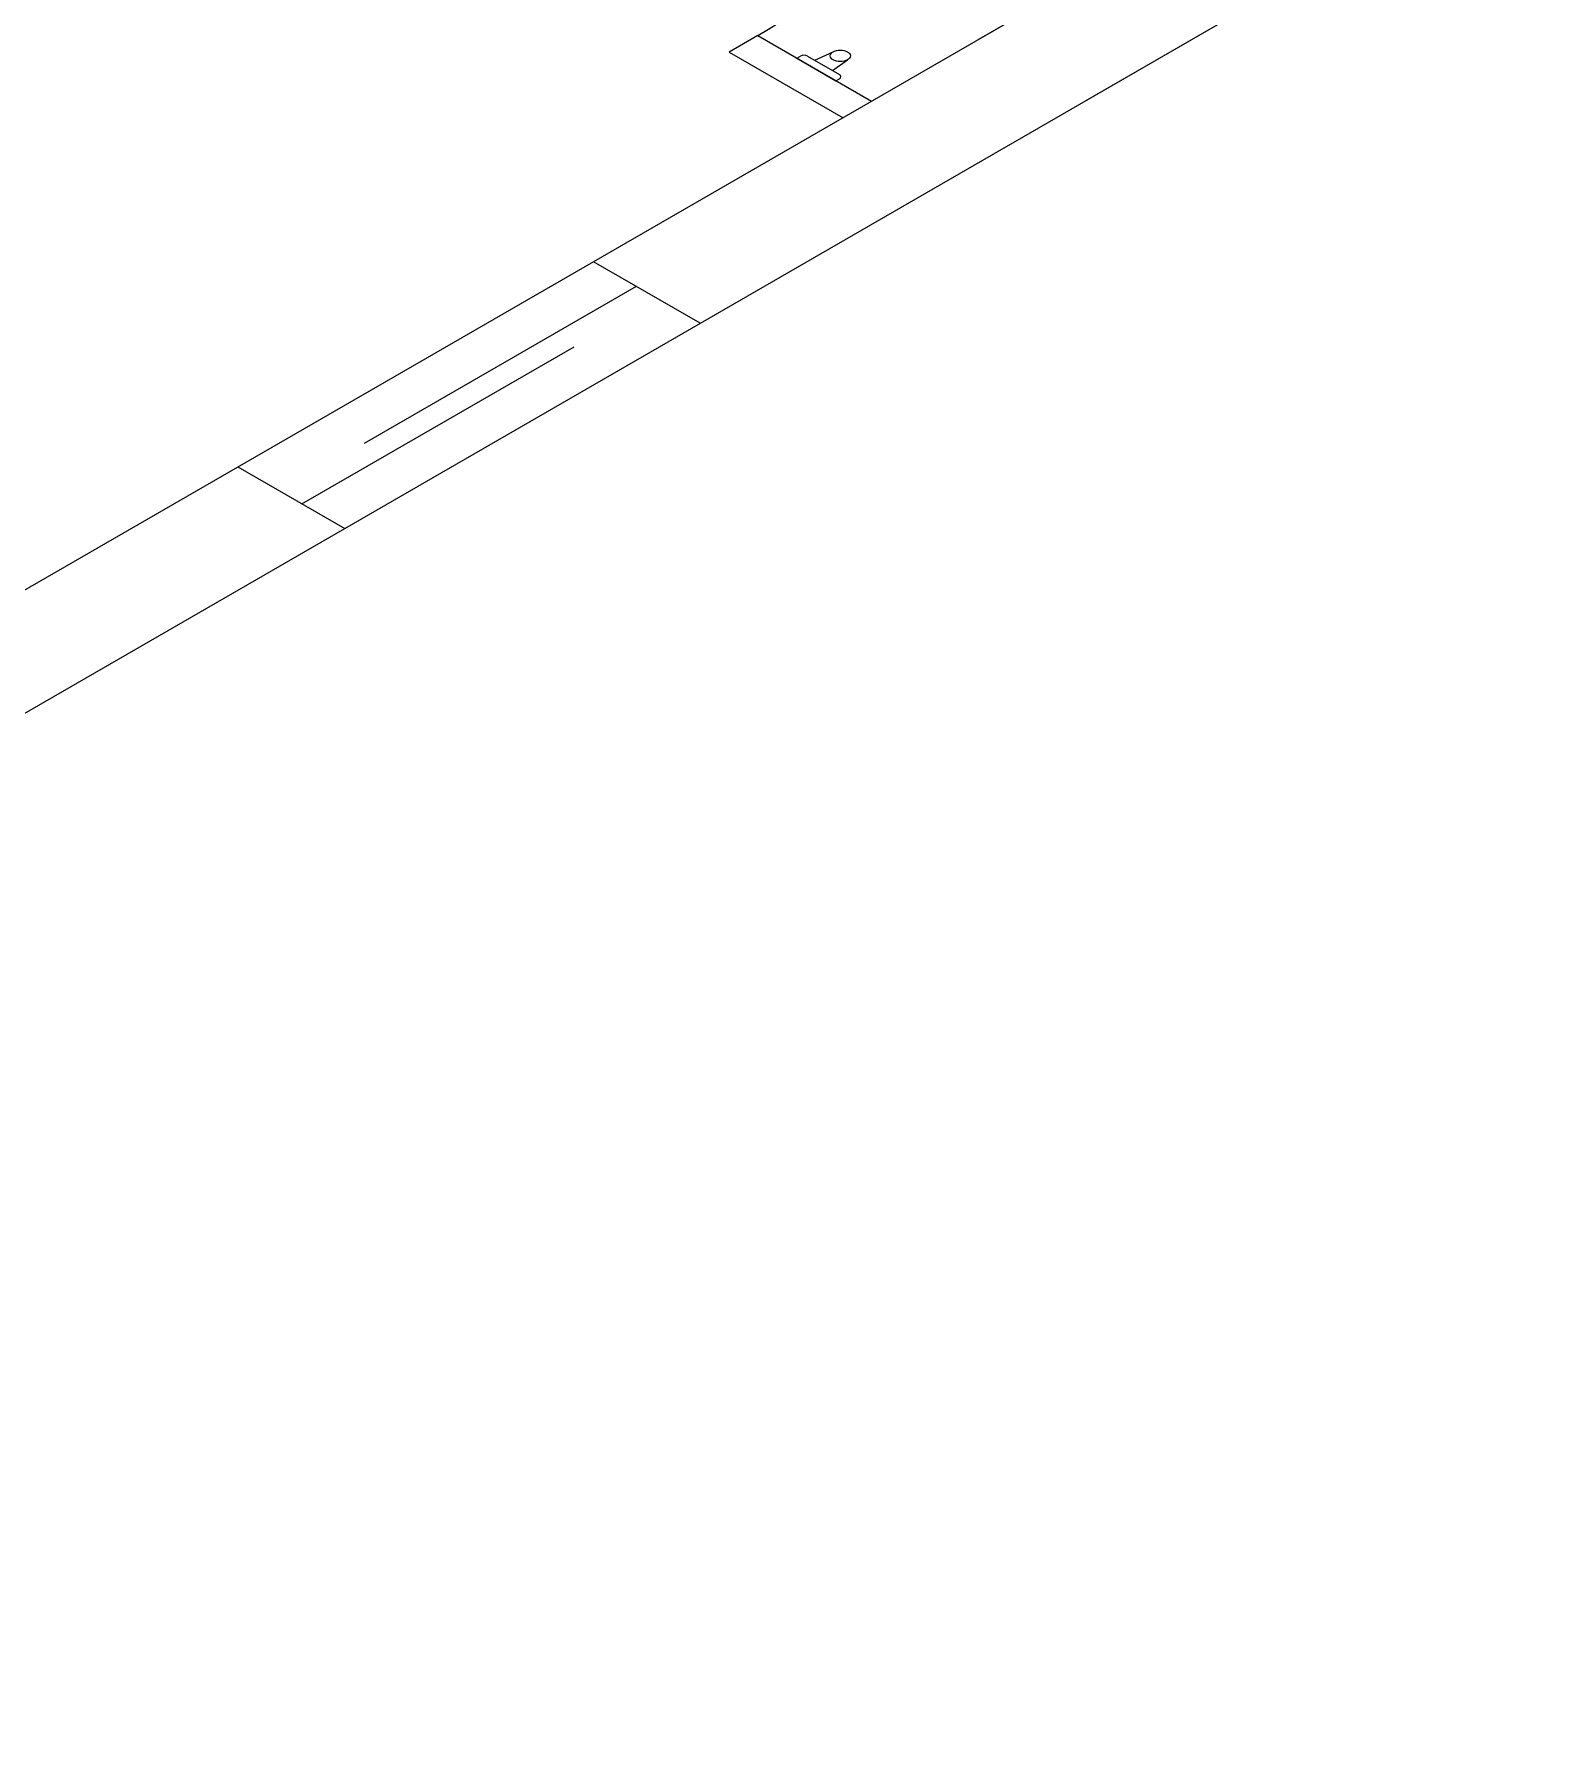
# Model space of a CAD drawing. Header units: millimetres. Extents: x 474.7 to 528.3, y 13.1 to 23.5.
# Drawn here: x 485.232 to 486.749, y 13.734 to 15.421 of the extents above; entities that cross this region are included whole.
import ezdxf

# ---------------------------------------------------------------- set-up
doc = ezdxf.new("R2010")
doc.units = ezdxf.units.MM
doc.header["$LTSCALE"] = 2.5
doc.linetypes.add('HIDDEN2', pattern=[0.1875, 0.125, -0.0625])
doc.layers.add('I-ARQ', color=8, linetype='Continuous')

msp = doc.modelspace()

# ---------------------------------------------------------------- linework, layer by layer
at = {"layer": 'I-ARQ', "extrusion": (0, 0.816497, 0.57735)}
for p, q in [((486.6432, 15.688, 9.7211), (486.1425, 15.3989, 10.13)), ((486.6432, 15.688, 9.7211), (486.1712, 15.4155, 10.1065)), ((486.7493, 15.6268, 9.8077), (483.4701, 13.7335, 12.4852)), ((486.7493, 15.6268, 9.8077), (486.2773, 15.3543, 10.1931)), ((485.9516, 15.4193, 10.1011), (485.9233, 15.403, 10.1242)), ((485.9516, 15.4193, 10.1011), (486.0647, 15.354, 10.1935)), ((486.1425, 15.3989, 10.13), (483.364, 13.7947, 12.3986)), ((485.9233, 15.403, 10.1242), (486.0365, 15.3377, 10.2166)), ((485.9906, 15.3968, 10.1329), (485.9941, 15.3989, 10.13)), ((485.9906, 15.3968, 10.1329), (486.0293, 15.3745, 10.1646)), ((486.0012, 15.3989, 10.13), (486.0329, 15.3806, 10.1559)), ((486.0083, 15.3948, 10.1358), (486.0267, 15.4033, 10.1237)), ((486.026, 15.3845, 10.1503), (486.0408, 15.3952, 10.1353)), ((486.0293, 15.3745, 10.1646), (486.0329, 15.3765, 10.1617))]:
    msp.add_line(p, q, dxfattribs=at)
at = {"layer": 'I-ARQ', "linetype": 'HIDDEN2', "extrusion": (0, 0.816497, 0.57735)}
for p, q in [((485.8945, 15.1333, 10.5057), (485.7885, 15.1945, 10.4191)), ((485.8309, 15.17, 10.4537), (485.4773, 14.9659, 10.7424)), ((485.4985, 14.9536, 10.7597), (485.8521, 15.1577, 10.471)), ((485.4349, 14.9904, 10.7077), (485.541, 14.9291, 10.7943))]:
    msp.add_line(p, q, dxfattribs=at)
at = {"layer": 'I-ARQ', "extrusion": (0, 0.816497, 0.57735)}
msp.add_circle((-486.0337, -0.62, 18.4217), 0.01, dxfattribs=at)
for centre, radius, start, end in [((-485.5264, -1.0804, 18.4217), 0.6016, 134.9742, 224.8489), ((-485.9976, -0.6159, 18.4217), 0.005, 225, 315), ((-486.0293, -0.5842, 18.4217), 0.005, 135, 225)]:
    msp.add_arc(centre, radius, start, end, dxfattribs=at)

doc.saveas('drawing.dxf')
